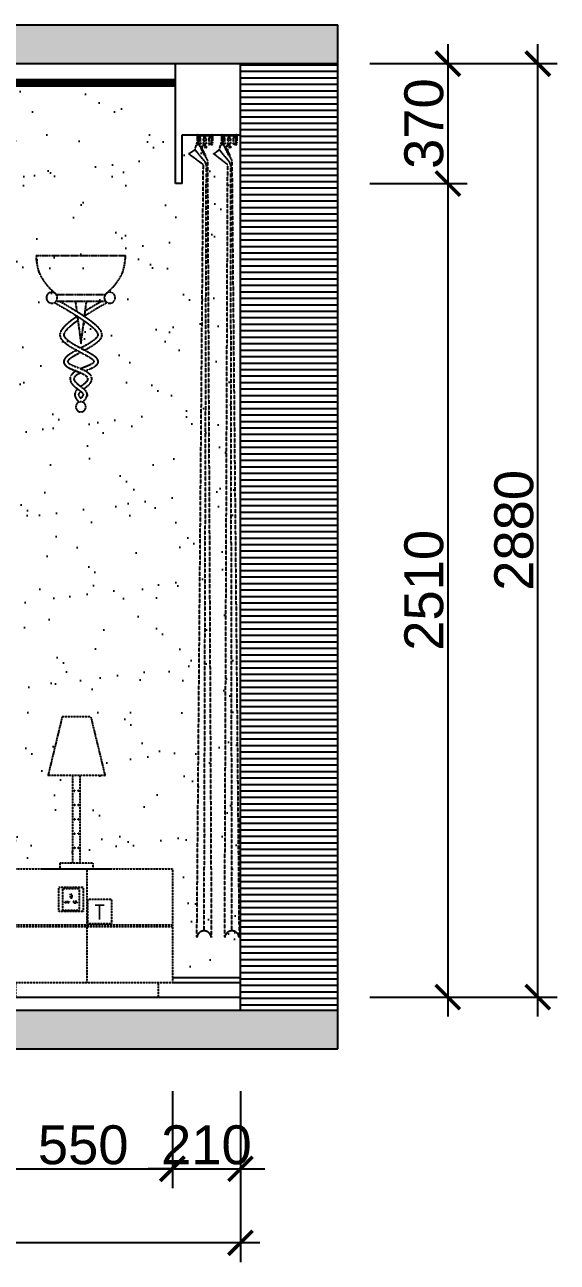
# Model space of a CAD drawing. Header units: millimetres. Extents: x 84840 to 206424, y -288515 to -124389.
# Drawn here: x 115807 to 117450, y -248794 to -244976 of the extents above; entities that cross this region are included whole.
import ezdxf
from ezdxf.enums import TextEntityAlignment as Align

# ---------------------------------------------------------------- set-up
doc = ezdxf.new("R2010")
doc.units = ezdxf.units.MM
doc.header["$PDMODE"] = 3
doc.linetypes.add('DASH', pattern=[0.35, 0.25, -0.1])
doc.linetypes.add('DASHED2', pattern=[0.375, 0.25, -0.125])
for name, color, linetype in [('C-灯具1', 2, 'Continuous'), ('EL-FURN', 1, 'Continuous'), ('HAT【填充】', 250, 'Continuous'), ('细线', 4, 'Continuous')]:
    doc.layers.add(name, color=color, linetype=linetype)
doc.styles.add('Arial', font='arial.ttf')
doc.styles.add('LOGO', font='arial.ttf')
doc.dimstyles.new('1比60', dxfattribs={"dimscale": 60, "dimtxt": 2, "dimasz": 1.25, "dimexe": 1, "dimexo": 1, "dimgap": 0.2, "dimtad": 1, "dimdec": 0, "dimrnd": 0.005, "dimzin": 0, "dimdsep": 46, "dimtxsty": 'Arial', "dimblk": 'ARCHTICK', "dimcen": 0.125, "dimdle": 1, "dimclrd": 44, "dimclre": 44, "dimclrt": 50, "dimadec": 0, "dimazin": 0, "dimtfac": 1, "dimtdec": 0, "dimtix": 1, "dimtmove": 2, "dimatfit": 3, "dimldrblk": 'DOT', "dimfxl": 4, "dimfxlon": 1, "dimtvp": 1, "dimtolj": 1, "dimtzin": 0, "dimarcsym": 0})

# ---------------------------------------------------------------- blocks, each defined once
blk = doc.blocks.new('0077888')
at = {"color": 6, "linetype": 'DASHED2'}
for p, q in [((89051.8, -31333.2), (89001.8, -31539.9)), ((89151.8, -31333.2), (89051.8, -31333.2)), ((89151.8, -31333.2), (89201.8, -31539.9)), ((89201.8, -31539.9), (89001.8, -31539.9)), ((89089.3, -31846.2), (89089.3, -31539.9)), ((89114.3, -31846.2), (89114.3, -31539.9)), ((89043.6, -31846.2), (89043.6, -31866.2)), ((89160, -31846.2), (89043.6, -31846.2)), ((89160, -31866.2), (89160, -31846.2)), ((88837.9, -32266.2), (88837.9, -31866.2)), ((88837.9, -31866.2), (89437.9, -31866.2)), ((88981.8, -31866.2), (89224.4, -31866.2)), ((89043.6, -31866.2), (89160, -31866.2)), ((89137.9, -31866.2), (89137.9, -32266.2)), ((89437.9, -31866.2), (89437.9, -32266.2)), ((89040.4, -32016.2, 0), (89040.4, -31931.2, 0)), ((89040.4, -31931.2, 0), (89125.4, -31931.2, 0)), ((89125.4, -31931.2, 0), (89125.4, -32016.2, 0)), ((89112.9, -31936.2, 0), (89052.9, -31936.2, 0)), ((89052.9, -31936.2, 0), (89052.9, -32011.2, 0)), ((89080.4, -31969.2, 0), (89080.4, -31954.2, 0)), ((89080.4, -31954.2, 0), (89085.4, -31954.2, 0)), ((89085.4, -31969.2, 0), (89080.4, -31969.2, 0)), ((89085.4, -31954.2, 0), (89085.4, -31969.2, 0)), ((89112.9, -32011.2, 0), (89112.9, -31936.2, 0)), ((89225.4, -31973.6, 0), (89140.4, -31973.6, 0)), ((89140.4, -31973.6, 0), (89140.4, -32058.6, 0)), ((89225.4, -32058.6, 0), (89225.4, -31973.6, 0)), ((89125.4, -32016.2, 0), (89040.4, -32016.2, 0)), ((89052.9, -32011.2, 0), (89112.9, -32011.2, 0)), ((89061, -31985.8, 0), (89061, -31980.8, 0)), ((89061, -31980.8, 0), (89076, -31980.8, 0)), ((89076, -31985.8, 0), (89061, -31985.8, 0)), ((89076, -31980.8, 0), (89076, -31985.8, 0)), ((89089.7, -31980.8, 0), (89089.7, -31985.8, 0)), ((89104.7, -31980.8, 0), (89089.7, -31980.8, 0)), ((89089.7, -31985.8, 0), (89104.7, -31985.8, 0)), ((89104.7, -31985.8, 0), (89104.7, -31980.8, 0)), ((88837.9, -32063.2), (89437.9, -32063.2)), ((89140.4, -32058.6, 0), (89225.4, -32058.6, 0)), ((88837.9, -32069.2), (89437.9, -32069.2)), ((89437.9, -32266.2), (88837.9, -32266.2)), ((88887.9, -32266.2), (88887.9, -32316.2, 0)), ((89387.9, -32266.2), (89387.9, -32316.2, 0))]:
    blk.add_line(p, q, dxfattribs=at)
for centre in [(89094.3, -31593.1), (89109.3, -31593.1), (89094.3, -31643.1), (89109.3, -31643.1), (89094.3, -31693.1), (89109.3, -31693.1), (89094.3, -31743.1), (89109.3, -31743.1), (89094.3, -31793.1), (89109.3, -31793.1)]:
    blk.add_circle(centre, 2, dxfattribs=at)
at = {"color": 6, "linetype": 'DASHED2', "style": 'LOGO', "width": 0.781999}
blk.add_text('T', height=52.8, dxfattribs=at).set_placement((89182.8, -32017.9, 0), align=Align.MIDDLE_CENTER)
blk = doc.blocks.new('_ArchTick')
at = {"color": 0, "linetype": 'ByBlock', "const_width": 0.15}
blk.add_lwpolyline([(-0.5, -0.5), (0.5, 0.5)], dxfattribs=at)
blk = doc.blocks.new('*D86')
at = {"color": 44, "lineweight": -2}
for p, q in [((115712.7, -248266.1), (115712.7, -248566.1)), ((116262.7, -248266.1), (116262.7, -248566.1)), ((115652.7, -248506.1), (116322.7, -248506.1))]:
    blk.add_line(p, q, dxfattribs=at)
at = {"layer": 'Defpoints', "color": 0}
for p in [(115712.7, -247470.9), (116262.7, -247688.1), (116262.7, -248506.1)]:
    blk.add_point(p, dxfattribs=at)
at = {"color": 44, "lineweight": -2, "xscale": 75, "yscale": 75, "zscale": 75, "rotation": 180}
blk.add_blockref('_ArchTick', (115712.7, -248506.1), dxfattribs=at)
at = {"color": 44, "lineweight": -2, "xscale": 75, "yscale": 75, "zscale": 75}
blk.add_blockref('_ArchTick', (116262.7, -248506.1), dxfattribs=at)
at = {"color": 50, "insert": (115987.7, -248432.9), "char_height": 120, "attachment_point": 5, "style": 'Arial'}
blk.add_mtext('\\A1;550', dxfattribs=at)
blk = doc.blocks.new('_Dot')
at = {"color": 0, "linetype": 'ByBlock', "lineweight": -2}
blk.add_line((-0.5, 0), (-1, 0), dxfattribs=at)
at = {"color": 0, "linetype": 'ByBlock', "const_width": 0.5}
blk.add_lwpolyline([(-0.25, 0, 1), (0.25, 0, 1)], format="xyb", close=True, dxfattribs=at)
blk = doc.blocks.new('*D87')
at = {"color": 44, "lineweight": -2}
for p, q in [((116262.7, -248266.1), (116262.7, -248566.1)), ((116472.7, -248266.1), (116472.7, -248566.1)), ((116262.7, -248506.1), (116187.7, -248506.1)), ((116262.7, -248506.1), (116472.7, -248506.1)), ((116472.7, -248506.1), (116547.7, -248506.1))]:
    blk.add_line(p, q, dxfattribs=at)
at = {"layer": 'Defpoints', "color": 0}
for p in [(116262.7, -247688.1), (116472.7, -247748.3), (116472.7, -248506.1)]:
    blk.add_point(p, dxfattribs=at)
at = {"color": 44, "lineweight": -2, "xscale": 75, "yscale": 75, "zscale": 75}
blk.add_blockref('_ArchTick', (116262.7, -248506.1), dxfattribs=at)
at = {"color": 44, "lineweight": -2, "xscale": 75, "yscale": 75, "zscale": 75, "rotation": 180}
blk.add_blockref('_ArchTick', (116472.7, -248506.1), dxfattribs=at)
at = {"color": 50, "insert": (116367.7, -248432.9), "char_height": 120, "attachment_point": 5, "style": 'Arial'}
blk.add_mtext('\\A1;210', dxfattribs=at)
blk = doc.blocks.new('*D88')
at = {"color": 44, "lineweight": -2}
for p, q in [((113012.5, -248566.1), (113012.5, -248794.4)), ((116472.7, -248566.1), (116472.7, -248794.4)), ((116532.7, -248734.4), (112952.5, -248734.4))]:
    blk.add_line(p, q, dxfattribs=at)
at = {"layer": 'Defpoints', "color": 0}
for p in [(113012.5, -248506.1), (116472.7, -248506.1), (113012.5, -248734.4)]:
    blk.add_point(p, dxfattribs=at)
at = {"color": 44, "lineweight": -2, "xscale": 75, "yscale": 75, "zscale": 75, "rotation": 180}
blk.add_blockref('_ArchTick', (113012.5, -248734.4), dxfattribs=at)
at = {"color": 44, "lineweight": -2, "xscale": 75, "yscale": 75, "zscale": 75}
blk.add_blockref('_ArchTick', (116472.7, -248734.4), dxfattribs=at)
at = {"color": 50, "insert": (114742.6, -248661.1), "char_height": 120, "attachment_point": 5, "style": 'Arial'}
blk.add_mtext('\\A1;3460', dxfattribs=at)
blk = doc.blocks.new('d03')
at = {"layer": '细线', "color": 6, "linetype": 'DASHED2'}
for p, q in [((117360.8, -245987.9), (117637, -245987.9)), ((117423, -246108.4), (117574.8, -246108.4)), ((117417.3, -246133.6), (117451.6, -246153.1)), ((117423, -246128.7), (117574.9, -246128.7)), ((117432.7, -246128.7), (117457.5, -246142.8)), ((117451.6, -246153.1), (117492.9, -246178.5)), ((117457.5, -246142.8), (117499.3, -246168.5)), ((117482, -246127.9), (117486.2, -246160.5)), ((117515.9, -246127.9), (117509.6, -246175.7)), ((117546.3, -246153.1), (117509.6, -246175.6)), ((117540.4, -246142.8), (117511.6, -246160.5)), ((117565.2, -246128.7), (117540.4, -246142.8)), ((117580.6, -246133.6), (117546.3, -246153.1)), ((117468.8, -246189.2), (117449.1, -246205.9)), ((117488.3, -246175.6), (117468.8, -246189.2)), ((117490, -246188.9), (117475.9, -246198.7)), ((117488.2, -246175.6), (117499.5, -246261)), ((117492.9, -246178.5), (117522, -246198.7)), ((117507.9, -246188.9), (117498.4, -246261)), ((117499.3, -246168.5), (117529.1, -246189.2)), ((117529.1, -246189.2), (117548.7, -246205.9)), ((117437.9, -246220), (117433.9, -246232.9)), ((117449.1, -246205.9), (117437.9, -246220)), ((117448.4, -246225.7), (117446.2, -246233)), ((117457.6, -246214.3), (117448.4, -246225.7)), ((117475.9, -246198.7), (117457.6, -246214.3)), ((117522, -246198.7), (117540.3, -246214.3)), ((117540.3, -246214.3), (117549.4, -246225.7)), ((117548.7, -246205.9), (117560, -246220)), ((117549.4, -246225.7), (117551.7, -246233)), ((117560, -246220), (117563.9, -246232.9)), ((117433.9, -246232.9), (117437.1, -246244.1)), ((117437.1, -246244.1), (117444.3, -246252.8)), ((117444.3, -246252.8), (117453.3, -246260.3)), ((117446.2, -246233), (117447.7, -246238.4)), ((117447.7, -246238.4), (117452.6, -246244.3)), ((117452.6, -246244.3), (117460.3, -246250.8)), ((117453.3, -246260.3), (117463.5, -246267.4)), ((117460.3, -246250.8), (117469.9, -246257.4)), ((117463.5, -246267.4), (117474.7, -246274.2)), ((117469.9, -246257.4), (117480.6, -246263.9)), ((117480.6, -246263.9), (117491.9, -246270.2)), ((117517.3, -246263.9), (117506, -246270.2)), ((117528, -246257.4), (117517.3, -246263.9)), ((117534.3, -246267.4), (117523.1, -246274.2)), ((117537.5, -246250.8), (117528, -246257.4)), ((117544.6, -246260.3), (117534.3, -246267.4)), ((117545.2, -246244.3), (117537.5, -246250.8)), ((117553.5, -246252.8), (117544.6, -246260.3)), ((117550.2, -246238.4), (117545.2, -246244.3)), ((117551.7, -246233), (117550.2, -246238.4)), ((117560.8, -246244.1), (117553.5, -246252.8)), ((117563.9, -246232.9), (117560.8, -246244.1)), ((117452, -246303.1), (117448.2, -246308.4)), ((117457.4, -246298), (117452, -246303.1)), ((117464.5, -246292.9), (117457.4, -246298)), ((117473.3, -246287.6), (117464.5, -246292.9)), ((117470.9, -246302.9), (117464.8, -246307.3)), ((117479.1, -246298), (117470.9, -246302.9)), ((117483.5, -246282.1), (117473.3, -246287.6)), ((117474.7, -246274.2), (117486.3, -246280.6)), ((117489, -246292.6), (117479.1, -246298)), ((117486.3, -246280.6), (117483.5, -246282.1)), ((117486.3, -246280.6), (117497.9, -246286.8)), ((117498.9, -246287.3), (117489, -246292.6)), ((117491.9, -246270.2), (117503.3, -246276.2)), ((117497.9, -246286.8), (117508.9, -246292.6)), ((117506, -246270.2), (117498.9, -246273.9)), ((117503.3, -246276.2), (117514.4, -246282.1)), ((117508.9, -246292.6), (117518.7, -246298)), ((117523.1, -246274.2), (117511.6, -246280.6)), ((117514.4, -246282.1), (117524.5, -246287.6)), ((117518.7, -246298), (117526.9, -246302.9)), ((117524.5, -246287.6), (117533.3, -246292.9)), ((117526.9, -246302.9), (117533, -246307.3)), ((117533.3, -246292.9), (117540.4, -246298)), ((117540.4, -246298), (117545.8, -246303.1)), ((117545.8, -246303.1), (117549.6, -246308.4)), ((117448.2, -246308.4), (117446.4, -246314.3)), ((117446.4, -246314.3), (117447, -246320.3)), ((117447, -246320.3), (117449.8, -246325.5)), ((117449.8, -246325.5), (117453.9, -246329.6)), ((117453.9, -246329.6), (117459.1, -246333.2)), ((117458.8, -246313.8), (117458.3, -246315.6)), ((117458.3, -246315.6), (117458.4, -246316.7)), ((117458.4, -246316.7), (117459.2, -246318.2)), ((117460.8, -246311), (117458.8, -246313.8)), ((117459.1, -246333.2), (117465.1, -246336.4)), ((117459.2, -246318.2), (117461.4, -246320.4)), ((117464.8, -246307.3), (117460.8, -246311)), ((117461.4, -246320.4), (117465.1, -246323)), ((117465.1, -246323), (117470.2, -246325.7)), ((117465.1, -246336.4), (117471.7, -246339.3)), ((117470.2, -246325.7), (117476.3, -246328.4)), ((117471.7, -246339.3), (117478.7, -246342.2)), ((117476.3, -246328.4), (117483.1, -246331.2)), ((117478.7, -246342.2), (117486, -246345.1)), ((117484.3, -246344.4), (117480.4, -246346.7)), ((117483.1, -246331.2), (117490.3, -246334)), ((117486, -246345.1), (117493.1, -246348)), ((117490.3, -246334), (117497.6, -246337)), ((117497.6, -246337), (117504.7, -246340)), ((117500.3, -246337), (117498.9, -246337.5)), ((117507.6, -246334), (117500.3, -246337)), ((117504.7, -246340), (117511.4, -246343.2)), ((117514.8, -246331.2), (117507.6, -246334)), ((117511.4, -246343.2), (117517.5, -246346.7)), ((117519.1, -246342.2), (117513.5, -246344.4)), ((117521.6, -246328.4), (117514.8, -246331.2)), ((117526.2, -246339.3), (117519.1, -246342.2)), ((117527.7, -246325.7), (117521.6, -246328.4)), ((117532.8, -246336.4), (117526.2, -246339.3)), ((117532.7, -246323), (117527.7, -246325.7)), ((117536.4, -246320.4), (117532.7, -246323)), ((117538.8, -246333.2), (117532.8, -246336.4)), ((117533, -246307.3), (117537, -246311)), ((117538.6, -246318.2), (117536.4, -246320.4)), ((117537, -246311), (117539, -246313.8)), ((117539.5, -246316.7), (117538.6, -246318.2)), ((117543.9, -246329.6), (117538.8, -246333.2)), ((117539, -246313.8), (117539.6, -246315.6)), ((117539.6, -246315.6), (117539.5, -246316.7)), ((117548.1, -246325.5), (117543.9, -246329.6)), ((117550.9, -246320.3), (117548.1, -246325.5)), ((117549.6, -246308.4), (117551.5, -246314.3)), ((117551.5, -246314.3), (117550.9, -246320.3)), ((117466.3, -246364.8), (117465.9, -246370.2)), ((117465.9, -246370.2), (117466.9, -246375.4)), ((117468.1, -246359.7), (117466.3, -246364.8)), ((117466.9, -246375.4), (117469, -246380.4)), ((117471.1, -246354.9), (117468.1, -246359.7)), ((117469, -246380.4), (117472.2, -246385)), ((117475.2, -246350.6), (117471.1, -246354.9)), ((117480.4, -246346.7), (117475.2, -246350.6)), ((117477.9, -246367.3), (117477.7, -246369.5)), ((117477.7, -246369.5), (117478.1, -246371.9)), ((117478.7, -246364.9), (117477.9, -246367.3)), ((117478.1, -246371.9), (117479.3, -246374.6)), ((117480.3, -246362.4), (117478.7, -246364.9)), ((117479.3, -246374.6), (117481.3, -246377.6)), ((117483, -246359.6), (117480.3, -246362.4)), ((117481.3, -246377.6), (117484.3, -246380.8)), ((117486.8, -246356.7), (117483, -246359.6)), ((117484.3, -246380.8), (117488.1, -246384.2)), ((117491.9, -246353.8), (117486.8, -246356.7)), ((117497.9, -246350.8), (117491.9, -246353.8)), ((117493.1, -246348), (117499.9, -246350.8)), ((117498.9, -246350.4), (117497.9, -246350.8)), ((117499.9, -246350.8), (117506, -246353.8)), ((117506, -246353.8), (117511, -246356.7)), ((117513.6, -246380.8), (117509.8, -246384.2)), ((117511, -246356.7), (117514.9, -246359.6)), ((117516.5, -246377.6), (117513.6, -246380.8)), ((117514.9, -246359.6), (117517.5, -246362.4)), ((117518.6, -246374.6), (117516.5, -246377.6)), ((117517.5, -246346.7), (117522.6, -246350.6)), ((117517.5, -246362.4), (117519.2, -246364.9)), ((117519.7, -246371.9), (117518.6, -246374.6)), ((117519.2, -246364.9), (117520, -246367.3)), ((117520.1, -246369.5), (117519.7, -246371.9)), ((117520, -246367.3), (117520.1, -246369.5)), ((117522.6, -246350.6), (117526.7, -246354.9)), ((117528.8, -246380.4), (117525.7, -246385)), ((117526.7, -246354.9), (117529.8, -246359.7)), ((117531, -246375.4), (117528.8, -246380.4)), ((117529.8, -246359.7), (117531.6, -246364.8)), ((117532, -246370.2), (117531, -246375.4)), ((117531.6, -246364.8), (117532, -246370.2)), ((117472.2, -246385), (117476.1, -246389.3)), ((117476.1, -246389.3), (117480.5, -246393.3)), ((117481.7, -246410.2), (117480.4, -246414.8)), ((117480.4, -246414.8), (117480.4, -246419.5)), ((117480.4, -246419.5), (117481.5, -246423.8)), ((117480.5, -246393.3), (117485.2, -246397.1)), ((117484.2, -246405.8), (117481.7, -246410.2)), ((117487.7, -246401.9), (117484.2, -246405.8)), ((117485.2, -246397.1), (117490, -246400.6)), ((117489.5, -246400.3), (117487.7, -246401.9)), ((117488.1, -246384.2), (117492.4, -246387.6)), ((117490, -246400.6), (117494.5, -246404.1)), ((117492.6, -246414.9), (117492.1, -246416.5)), ((117492.1, -246416.5), (117492.1, -246418)), ((117492.1, -246418), (117492.6, -246419.9)), ((117492.4, -246387.6), (117497, -246391.1)), ((117493.8, -246412.9), (117492.6, -246414.9)), ((117492.6, -246419.9), (117493.6, -246422.2)), ((117496, -246410.3), (117493.8, -246412.9)), ((117494.5, -246404.1), (117498.5, -246407.3)), ((117498.9, -246407.7), (117496, -246410.3)), ((117497, -246391.1), (117501.6, -246394.6)), ((117498.5, -246407.3), (117501.8, -246410.3)), ((117500.9, -246391.1), (117498.9, -246392.6)), ((117505.5, -246387.6), (117500.9, -246391.1)), ((117501.6, -246394.6), (117506.1, -246398.2)), ((117501.8, -246410.3), (117504.1, -246412.9)), ((117504.1, -246412.9), (117505.3, -246414.9)), ((117505.3, -246419.9), (117504.2, -246422.2)), ((117505.3, -246414.9), (117505.7, -246416.5)), ((117505.7, -246418), (117505.3, -246419.9)), ((117509.8, -246384.2), (117505.5, -246387.6)), ((117505.7, -246416.5), (117505.7, -246418)), ((117506.1, -246398.2), (117510.1, -246401.9)), ((117512.6, -246397.1), (117507.9, -246400.6)), ((117510.1, -246401.9), (117513.6, -246405.8)), ((117517.3, -246393.3), (117512.6, -246397.1)), ((117513.6, -246405.8), (117516.1, -246410.2)), ((117516.1, -246410.2), (117517.4, -246414.8)), ((117517.4, -246419.5), (117516.4, -246423.8)), ((117521.8, -246389.3), (117517.3, -246393.3)), ((117517.4, -246414.8), (117517.4, -246419.5)), ((117525.7, -246385), (117521.8, -246389.3)), ((117481.5, -246423.8), (117483.3, -246427.8)), ((117483.3, -246427.8), (117485.6, -246431.6)), ((117485.6, -246431.6), (117488.3, -246435.1)), ((117488.3, -246435.1), (117491.2, -246438.7)), ((117491.2, -246438.7), (117493.2, -246440.9)), ((117493.6, -246422.2), (117495.3, -246424.8)), ((117495.3, -246424.8), (117497.4, -246427.7)), ((117497.4, -246427.7), (117498.9, -246429.5)), ((117500.4, -246427.7), (117498.9, -246429.5)), ((117502.6, -246424.8), (117500.4, -246427.7)), ((117504.2, -246422.2), (117502.6, -246424.8)), ((117506.6, -246438.7), (117504.7, -246440.9)), ((117509.6, -246435.1), (117506.6, -246438.7)), ((117512.3, -246431.6), (117509.6, -246435.1)), ((117514.6, -246427.8), (117512.3, -246431.6)), ((117516.4, -246423.8), (117514.6, -246427.8))]:
    blk.add_line(p, q, dxfattribs=at)
for centre, major_axis, start_param, end_param in [((117557.9, -245980.5), (0, 199.9), 1.608089, 1.871701), ((117439.9, -245980.5), (0, 199.9), 4.411485, 4.675097), ((117530.4, -245964.9), (0, 179.4), 2.001229, 2.502489), ((117467.5, -245964.9), (0, 179.4), 3.780696, 4.281956)]:
    blk.add_ellipse(centre, major_axis=major_axis, ratio=0.986814, start_param=start_param, end_param=end_param, dxfattribs=at)
at = {"layer": '细线', "color": 6, "linetype": 'DASHED2', "extrusion": (0, 0, -1)}
for centre, major_axis in [((117409.6, -246118.5), (0, 17)), ((117588.2, -246118.5), (0, 17)), ((117499, -246455.3), (0, 15.6))]:
    blk.add_ellipse(centre, major_axis=major_axis, ratio=0.986814, dxfattribs=at)
blk = doc.blocks.new('*U243')
at = {"color": 16, "linetype": 'DASH'}
for p, q in [((-96.8, 0), (-53.4, 0)), ((-21.7, 0), (21.7, 0)), ((-98.8, -2), (-98.8, -6.9)), ((-98.8, -8.9), (-98.8, -21.1)), ((-98.8, -8.9), (-98.8, -21.1)), ((-98.8, -23.1), (-98.8, -28)), ((-86.4, -30), (-96.8, -30)), ((-88.4, -24.5), (-88.4, -9.4)), ((-88.4, -24.5), (-88.4, -9.4)), ((-86.4, -30), (-86.4, -25.9)), ((-63.8, -30), (-63.8, -25.9)), ((-63.8, -30), (-53.4, -30)), ((-62.8, -3), (-62.8, -5)), ((-61.8, -24.5), (-61.8, -9.4)), ((-61.8, -24.5), (-61.8, -9.4)), ((-51.4, -2), (-51.4, -6.9)), ((-51.4, -8.9), (-51.4, -21.1)), ((-51.4, -8.9), (-51.4, -21.1)), ((-51.4, -23.1), (-51.4, -28)), ((-23.7, -2), (-23.7, -6.9)), ((-23.7, -8.9), (-23.7, -21.1)), ((-23.7, -8.9), (-23.7, -21.1)), ((-23.7, -23.1), (-23.7, -28)), ((-11.3, -30), (-21.7, -30)), ((-13.3, -24.5), (-13.3, -9.4)), ((-13.3, -24.5), (-13.3, -9.4)), ((-11.3, -30), (-11.3, -25.9)), ((11.3, -30), (11.3, -25.9)), ((11.3, -30), (21.7, -30)), ((12.3, -3), (12.3, -5)), ((13.3, -24.5), (13.3, -9.4)), ((13.3, -24.5), (13.3, -9.4)), ((23.7, -2), (23.7, -6.9)), ((23.7, -8.9), (23.7, -21.1)), ((23.7, -8.9), (23.7, -21.1)), ((23.7, -23.1), (23.7, -28))]:
    blk.add_line(p, q, dxfattribs=at)
at = {"color": 16, "linetype": 'DASH', "elevation": 0}
for points in [[(-99.4, -2474.4), (-79.4, -92.1), (-125, -58.3), (-105.5, -45.6), (-97.8, -21.6), (-66.7, -78.7), (-54.8, -2475)], [(-13.7, -2474.4), (-4.3, -92.1), (-47.4, -58.3), (-30.4, -45.6), (-22.7, -21.6), (8.4, -78.7), (30.9, -2475)]]:
    blk.add_lwpolyline(points, dxfattribs=at)
at = {"color": 16, "linetype": 'DASH'}
for points in [[(-62.8, -3), (-87.4, -3), (-87.4, -5, -0.289705), (-89.6, -3), (-93.8, -3, 0.414214), (-95.8, -5), (-95.8, -25, 0.414214), (-93.8, -27), (-89.5, -27)], [(-86.4, -25.9, 0.598888), (-87.9, -25.7), (-88.7, -27), (-93.8, -27, -0.414214), (-95.8, -25), (-95.8, -5, -0.414214), (-93.8, -3), (-89.6, -3)], [(-94.4, -9.4, -0.665901), (-88.4, -9.4)], [(-63.8, -25.9, -0.598888), (-62.3, -25.7), (-61.5, -27), (-56.4, -27, 0.414214), (-54.4, -25), (-54.4, -5, 0.414214), (-56.4, -3), (-60.6, -3)], [(-55.8, -9.4, 0.665901), (-61.8, -9.4)], [(12.3, -3), (-12.3, -3), (-12.3, -5, -0.289705), (-14.5, -3), (-18.7, -3, 0.414214), (-20.7, -5), (-20.7, -25, 0.414214), (-18.7, -27), (-14.4, -27)], [(-11.3, -25.9, 0.598888), (-12.8, -25.7), (-13.6, -27), (-18.7, -27, -0.414214), (-20.7, -25), (-20.7, -5, -0.414214), (-18.7, -3), (-14.5, -3)], [(-19.3, -9.4, -0.665901), (-13.3, -9.4)], [(11.3, -25.9, -0.598888), (12.8, -25.7), (13.6, -27), (18.7, -27, 0.414214), (20.7, -25), (20.7, -5, 0.414214), (18.7, -3), (14.5, -3)], [(19.3, -9.4, 0.665901), (13.3, -9.4)]]:
    blk.add_lwpolyline(points, format="xyb", dxfattribs=at)
for points in [[(-94.4, -9.4), (-94.4, -24.5)], [(-79.3, -15.9), (-79.3, -25.6)], [(-77.5, -4.1), (-77.5, -17.3)], [(-76.9, -26.3), (-76.9, -30)], [(-76.6, -30.4), (-76.3, -30.4)], [(-73.7, -3), (-76.5, -3)], [(-76.5, -18.4), (-73.7, -18.4)], [(-76.3, -29.9), (-76.3, -38.2)], [(-74.8, -28.6), (-75.4, -28.6)], [(-73.9, -38.2), (-73.9, -29.5)], [(-73.9, -30.4), (-73.6, -30.4)], [(-73.3, -30), (-73.3, -26.3)], [(-72.7, -17.3), (-72.7, -4.1)], [(-70.9, -25.6), (-70.9, -25.6), (-70.9, -15.9)], [(-55.8, -9.4), (-55.8, -24.5)], [(-19.3, -9.4), (-19.3, -24.5)], [(-4.2, -15.9), (-4.2, -25.6)], [(-2.4, -4.1), (-2.4, -17.3)], [(-1.8, -26.3), (-1.8, -30)], [(-1.5, -30.4), (-1.2, -30.4)], [(1.4, -3), (-1.4, -3)], [(-1.4, -18.4), (1.4, -18.4)], [(-1.2, -29.9), (-1.2, -38.2)], [(0.3, -28.6), (-0.3, -28.6)], [(1.2, -38.2), (1.2, -29.5)], [(1.2, -30.4), (1.5, -30.4)], [(1.8, -30), (1.8, -26.3)], [(2.4, -17.3), (2.4, -4.1)], [(4.2, -25.6), (4.2, -25.6), (4.2, -15.9)], [(19.3, -9.4), (19.3, -24.5)], [(-74.8, -39.1), (-75.4, -39.1)], [(0.3, -39.1), (-0.3, -39.1)]]:
    blk.add_lwpolyline(points, dxfattribs=at)
at = {"color": 16, "linetype": 'DASH', "elevation": 0}
for points in [[(-85.9, -38.1, -0.594748), (-70.9, -34.9), (-68.9, -38.8), (-70.6, -39.7), (-72.5, -36.1, 0.711964), (-84.2, -41.1), (-72.9, -63.6), (-74.7, -64.5), (-86, -42.7, -0.13588)], [(-10.8, -38.1, -0.594748), (4.2, -34.9), (6.2, -38.8), (4.4, -39.7), (2.5, -36.1, 0.711964), (-9.1, -41.1), (2.2, -63.6), (0.3, -64.5), (-10.9, -42.7, -0.13588)]]:
    blk.add_lwpolyline(points, format="xyb", close=True, dxfattribs=at)
for points in [[(-105.5, -45.6), (-74.7, -82.9, -0.2087), (-71.1, -90.9), (-78, -2451.1)], [(-30.4, -45.6), (0.4, -82.9, -0.2087), (4, -90.9), (7.7, -2451.1)]]:
    blk.add_lwpolyline(points, format="xyb", dxfattribs=at)
at = {"color": 16, "linetype": 'DASH'}
for centre, radius, start, end in [((-96.8, -2), 2, 90, 180), ((-53.4, -2), 2, 0, 90), ((-21.7, -2), 2, 90, 180), ((21.7, -2), 2, 0, 90), ((-98.8, -7.9), 0.999, 270, 90), ((-98.8, -22.1), 0.999, 270, 90), ((-96.8, -28), 2, 180, 270), ((-91.4, -23.2), 3.25, 202.6807, 337.3195), ((-80.5, -25.2), 0.757, 118.8586, 287.8987), ((-78.9, -28.2), 4.15, 95.3143, 117.5624), ((-78.9, -28.2), 2.65, 98.3391, 119.9384), ((-77.5, -12.4), 1.82, 88.7213, 165.1682), ((-83.8, -14), 4.89, 336.0033, 23.9967), ((-75.1, -14.5), 11.9, 249.2673, 290.7327), ((-76.5, -4), 0.996, 89.9947, 188.2586), ((-76.5, -17.4), 0.996, 171.7414, 270.0053), ((-76, -29.7), 0.921, 195.9269, 230.5269), ((-75.2, -29.7), 1.12, 102.4955, 189.3509), ((-75.2, -38), 1.12, 170.6491, 257.5045), ((-75, -29.7), 1.12, 9.3509, 77.5045), ((-73.7, -4), 0.996, 351.7414, 90.0053), ((-73.7, -17.4), 0.996, 269.9947, 8.2586), ((-74.2, -29.7), 0.921, 309.4731, 344.0731), ((-72.6, -12.4), 1.82, 14.8318, 91.2787), ((-72.6, -12.4), 1.82, 14.8318, 91.2787), ((-66.4, -14), 4.89, 156.0033, 203.9967), ((-71.3, -28.2), 4.15, 62.4376, 84.6857), ((-71.3, -28.2), 2.65, 60.0616, 81.6609), ((-69.7, -25.2), 0.757, 252.1013, 61.1414), ((-63.3, -2.3), 2.77, 280.1532, 344.7794), ((-58.8, -23.2), 3.25, 202.6805, 337.3193), ((-53.4, -28), 2, 270, 0), ((-51.4, -7.9), 0.999, 90, 270), ((-51.4, -22.1), 0.999, 90, 270), ((-23.7, -7.9), 0.999, 270, 90), ((-23.7, -22.1), 0.999, 270, 90), ((-21.7, -28), 2, 180, 270), ((-16.3, -23.2), 3.25, 202.6807, 337.3195), ((-5.4, -25.2), 0.757, 118.8586, 287.8987), ((-3.8, -28.2), 4.15, 95.3143, 117.5624), ((-3.8, -28.2), 2.65, 98.3391, 119.9384), ((-2.4, -12.4), 1.82, 88.7213, 165.1682), ((-8.7, -14), 4.89, 336.0033, 23.9967), ((0, -14.5), 11.9, 249.2673, 290.7327), ((-1.4, -4), 0.996, 89.9947, 188.2586), ((-1.4, -17.4), 0.996, 171.7414, 270.0053), ((-0.9, -29.7), 0.921, 195.9269, 230.5269), ((-0.1, -29.7), 1.12, 102.4955, 189.3509), ((-0.1, -38), 1.12, 170.6491, 257.5045), ((0.1, -29.7), 1.12, 9.3509, 77.5045), ((1.4, -4), 0.996, 351.7414, 90.0053), ((1.4, -17.4), 0.996, 269.9947, 8.2586), ((0.9, -29.7), 0.921, 309.4731, 344.0731), ((2.4, -12.4), 1.82, 14.8318, 91.2787), ((2.4, -12.4), 1.82, 14.8318, 91.2787), ((8.7, -14), 4.89, 156.0033, 203.9967), ((3.8, -28.2), 4.15, 62.4376, 84.6857), ((3.8, -28.2), 2.65, 60.0616, 81.6609), ((5.4, -25.2), 0.757, 252.1013, 61.1414), ((11.8, -2.3), 2.77, 280.1532, 344.7794), ((16.3, -23.2), 3.25, 202.6805, 337.3193), ((21.7, -28), 2, 270, 0), ((23.7, -7.9), 0.999, 90, 270), ((23.7, -22.1), 0.999, 90, 270), ((-75, -38), 1.12, 282.4955, 350.6491), ((0.1, -38), 1.12, 282.4955, 350.6491), ((-77.1, -2478.1), 22.3, 4.3245, 176.0549), ((8.6, -2478.1), 22.3, 4.3245, 176.0549)]:
    blk.add_arc(centre, radius, start, end, dxfattribs=at)
blk = doc.blocks.new('*D337')
at = {"color": 44, "lineweight": -2}
for p, q in [((117112.2, -245036.3), (117112.2, -245526.3)), ((116872.2, -245096.3), (117172.2, -245096.3)), ((116872.2, -245466.3), (117172.2, -245466.3))]:
    blk.add_line(p, q, dxfattribs=at)
at = {"layer": 'Defpoints', "color": 0}
for p in [(116272.7, -245096.3), (116272.7, -245466.3), (117112.2, -245466.3)]:
    blk.add_point(p, dxfattribs=at)
at = {"color": 44, "lineweight": -2, "xscale": 75, "yscale": 75, "zscale": 75}
for p, rotation in [((117112.2, -245096.3), 90), ((117112.2, -245466.3), 270)]:
    blk.add_blockref('_ArchTick', p, dxfattribs=dict(at, rotation=rotation))
at = {"color": 50, "insert": (117038.9, -245281.3), "char_height": 120, "attachment_point": 5, "rotation": 90, "style": 'Arial'}
blk.add_mtext('\\A1;370', dxfattribs=at)
blk = doc.blocks.new('*D338')
at = {"color": 44, "lineweight": -2}
for p, q in [((117112.2, -245406.3), (117112.2, -248036.3)), ((116872.2, -245466.3), (117172.2, -245466.3)), ((116872.2, -247976.3), (117172.2, -247976.3))]:
    blk.add_line(p, q, dxfattribs=at)
at = {"layer": 'Defpoints', "color": 0}
for p in [(116272.7, -245466.3), (116440.7, -247976.3), (117112.2, -247976.3)]:
    blk.add_point(p, dxfattribs=at)
at = {"color": 44, "lineweight": -2, "xscale": 75, "yscale": 75, "zscale": 75}
for p, rotation in [((117112.2, -245466.3), 90), ((117112.2, -247976.3), 270)]:
    blk.add_blockref('_ArchTick', p, dxfattribs=dict(at, rotation=rotation))
at = {"color": 50, "insert": (117038.9, -246721.3), "char_height": 120, "attachment_point": 5, "rotation": 90, "style": 'Arial'}
blk.add_mtext('\\A1;2510', dxfattribs=at)
blk = doc.blocks.new('*D339')
at = {"color": 44, "lineweight": -2}
for p, q in [((117389.7, -248036.3), (117389.7, -245036.3)), ((117172.2, -245096.3), (117449.7, -245096.3)), ((117172.2, -247976.3), (117449.7, -247976.3))]:
    blk.add_line(p, q, dxfattribs=at)
at = {"layer": 'Defpoints', "color": 0}
for p in [(117112.2, -245096.3), (117389.7, -245096.3), (117112.2, -247976.3)]:
    blk.add_point(p, dxfattribs=at)
at = {"color": 44, "lineweight": -2, "xscale": 75, "yscale": 75, "zscale": 75}
for p, rotation in [((117389.7, -245096.3), 90), ((117389.7, -247976.3), 270)]:
    blk.add_blockref('_ArchTick', p, dxfattribs=dict(at, rotation=rotation))
at = {"color": 50, "insert": (117316.4, -246536.3), "char_height": 120, "attachment_point": 5, "rotation": 90, "style": 'Arial'}
blk.add_mtext('\\A1;2880', dxfattribs=at)

msp = doc.modelspace()

# ---------------------------------------------------------------- hatches: boundary and pattern name
h = msp.add_hatch(color=8)
h.paths.add_polyline_path([(112852.7, -244976.3), (112852.7, -245096.3), (116772.7, -245096.3), (116772.7, -244976.3)])
h.paths.add_polyline_path([(116772.7, -248136.3), (116772.7, -248016.3), (112852.7, -248016.3), (112852.7, -248136.3)])
h = msp.add_hatch()
h.set_pattern_fill('AR-SAND', color=250, scale=4, style=0)
h.paths.add_polyline_path([(116472.7, -245316.3), (116292.7, -245316.3), (116292.7, -245466.3), (116272.7, -245466.3), (116272.7, -245166.3), (113032.5, -245166.3), (113032.5, -245466.3), (113012.5, -245466.3), (113012.5, -247916.3), (113362.7, -247916.3), (113362.7, -247580.3), (113489.4, -247580.3), (113489.4, -247580.3), (113543.8, -247580.3), (113543.8, -247562.7), (113584, -247562.7), (113584, -247293.1), (113507, -247293.1), (113551, -247111.3), (113639, -247111.3), (113683, -247293.1), (113606, -247293.1), (113606, -247562.7), (113646.2, -247562.7), (113646.2, -247580.3), (113702.9, -247580.3), (113702.9, -247580.3), (113890.7, -247580.3), (113890.7, -247916.3), (113912.7, -247916.3), (113912.7, -247256.3), (115712.7, -247256.3), (115712.7, -247916.3), (115734.7, -247916.3), (115734.7, -247580.3), (115861.4, -247580.3), (115861.4, -247580.3), (115915.8, -247580.3), (115915.8, -247562.7), (115956, -247562.7), (115956, -247293.1), (115879, -247293.1), (115923, -247111.3), (116011, -247111.3), (116055, -247293.1), (115978, -247293.1), (115978, -247562.7), (116018.2, -247562.7), (116018.2, -247580.3), (116074.9, -247580.3), (116074.9, -247580.3), (116262.7, -247580.3), (116262.7, -247916.3), (116472.7, -247916.3)])
at = {"layer": 'HAT【填充】'}
h = msp.add_hatch(dxfattribs=at)
h.set_pattern_fill('_USER', color=256, scale=20, style=0, pattern_type=0)
h.set_pattern_definition([(0, (-10415.045, 0), (0, 20), [])])
h.paths.add_polyline_path([(116772.7, -245096.3), (116472.7, -245096.3), (116472.7, -248016.3), (116772.7, -248016.3)])
h.paths.add_polyline_path([(113012.5, -245096.3), (112852.7, -245096.3), (112852.7, -248016.3), (113012.5, -248016.3)])

# ---------------------------------------------------------------- linework, layer by layer
for p, q in [((112852.7, -244976.3), (116772.7, -244976.3)), ((116772.7, -248136.3), (116772.7, -244976.3)), ((112852.7, -245096.3), (116772.7, -245096.3)), ((116472.7, -248016.3), (116472.7, -245096.3)), ((112852.7, -248016.3), (116772.7, -248016.3)), ((112852.7, -248136.3), (116772.7, -248136.3))]:
    msp.add_line(p, q)
at = {"color": 4}
for p, q in [((116272.7, -245466.3), (116272.7, -245096.3)), ((116272.7, -245146.3), (113032.5, -245146.3)), ((116272.7, -245166.3), (113032.5, -245166.3)), ((116292.7, -245466.3), (116292.7, -245316.3)), ((116292.7, -245316.3), (116472.7, -245316.3)), ((116292.7, -245466.3), (116272.7, -245466.3)), ((116262.7, -247916.3), (116472.7, -247916.3))]:
    msp.add_line(p, q, dxfattribs=at)
at = {"color": 8}
msp.add_line((116262.7, -247931.3), (116472.7, -247931.3), dxfattribs=at)
at = {"color": 250}
msp.add_line((113012.5, -247976.3), (116472.7, -247976.3), dxfattribs=at)
at = {"layer": 'C-灯具1', "linetype": 'DASH', "ltscale": 10, "const_width": 20}
msp.add_lwpolyline([(113032.5, -245156.3), (116272.7, -245156.3)], dxfattribs=at)

# ---------------------------------------------------------------- block references
at = {"color": 4}
msp.add_blockref('d03', (-1518.6, 300), dxfattribs=at)
at = {"xscale": 0.8799999999991996, "yscale": 0.8800000000046566, "zscale": 0.8800000000000001}
msp.add_blockref('0077888', (37557.4, -219538), dxfattribs=at)
at = {"layer": 'EL-FURN', "color": 8, "linetype": 'Continuous', "ltscale": 0.005}
msp.add_blockref('*U243', (116437.7, -245316.3, 0), dxfattribs=at)

# ---------------------------------------------------------------- dimensions: what is measured, and where the dimension line sits
at = {"color": 4}
for base, p1, p2, picture, middle in [((117112.2, -245466.3), (116272.7, -245096.3), (116272.7, -245466.3), '*D337', (117038.9, -245281.3)), ((117389.7, -245096.3), (117112.2, -247976.3), (117112.2, -245096.3), '*D339', (117316.4, -246536.3)), ((117112.2, -247976.3), (116272.7, -245466.3), (116440.7, -247976.3), '*D338', (117038.9, -246721.3))]:
    dim = msp.add_linear_dim(base=base, p1=p1, p2=p2, angle=90, dimstyle='1比60', dxfattribs=at)
    dim.commit()
    dim.dimension.update_dxf_attribs({"geometry": picture, "text_midpoint": middle})
for base, p1, p2, picture, middle in [((116262.7, -248506.1), (115712.7, -247470.9), (116262.7, -247688.1), '*D86', (115987.7, -248432.9)), ((116472.7, -248506.1), (116262.7, -247688.1), (116472.7, -247748.3), '*D87', (116367.7, -248432.9)), ((113012.5, -248734.4), (116472.7, -248506.1), (113012.5, -248506.1), '*D88', (114742.6, -248661.1))]:
    dim = msp.add_linear_dim(base=base, p1=p1, p2=p2, dimstyle='1比60', override={"dimzin": 8})
    dim.commit()
    dim.dimension.update_dxf_attribs({"geometry": picture, "text_midpoint": middle})

doc.saveas('drawing.dxf')
